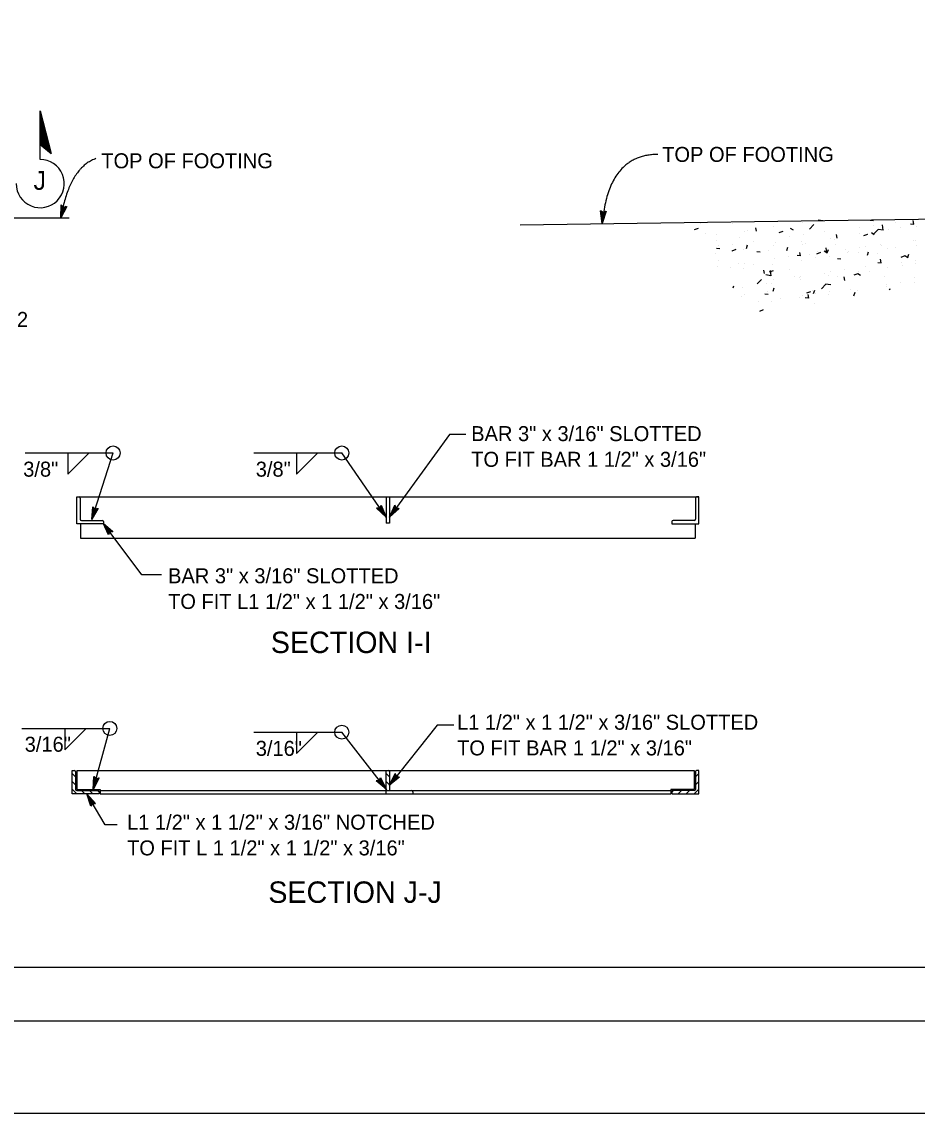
# Model space of a CAD drawing. Extents: x -893 to 867, y -474 to 712.
# Drawn here: x -252 to 166, y -474 to 36 of the extents above; entities that cross this region are included whole.
import ezdxf

# ---------------------------------------------------------------- set-up
doc = ezdxf.new("R2010")
doc.units = 0
for name, color, linetype in [('border_PLOTTING-ELEMENTS', 7, 'Continuous'), ('border_rw_22x34_Cut_Lines', 7, 'Continuous'), ('border_SHEET', 7, 'Continuous'), ('df_DETAIL', 7, 'Continuous'), ('df_DETAIL-anno', 7, 'Continuous'), ('pp_PRESENTATION', 7, 'Continuous'), ('str_Concrete-A', 7, 'Continuous')]:
    doc.layers.add(name, color=color, linetype=linetype)

msp = doc.modelspace()

# ---------------------------------------------------------------- linework, layer by layer
at = {"layer": 'border_PLOTTING-ELEMENTS'}
for points in [[(-893.45, -474.04), (866.55, -474.04), (866.55, 711.96), (-893.45, 711.96)], [(-863.45, 668.96), (836.55, 668.96), (836.55, -431.04), (-863.45, -431.04)]]:
    msp.add_lwpolyline(points, close=True, dxfattribs=at)
at = {"layer": 'border_rw_22x34_Cut_Lines'}
msp.add_lwpolyline([(-863.45, 668.96), (836.55, 668.96), (836.55, -431.04), (-863.45, -431.04)], close=True, dxfattribs=at)
at = {"layer": 'border_SHEET'}
msp.add_line((811.55, -406.04), (-813.45, -406.04), dxfattribs=at)
at = {"layer": 'df_DETAIL'}
for p, q in [((-19.44, -59.22), (338.14, -54.33)), ((-226.37, -186.33), (63.92, -186.33)), ((-226.37, -198.82), (-226.37, -186.33)), ((-226.37, -186.33), (-225.35, -186.33)), ((-224.81, -186.87), (-224.81, -196.72)), ((-82.04, -186.33), (-82.04, -198.57)), ((-80.4, -186.33), (-80.4, -198.57)), ((62.36, -186.87), (62.36, -196.72)), ((63.92, -186.33), (62.9, -186.33)), ((63.92, -198.82), (63.92, -186.33)), ((-224.27, -197.26), (-214.41, -197.26)), ((-213.87, -197.8), (-213.87, -198.82)), ((-80.4, -198.57), (-82.04, -198.57)), ((51.42, -197.8), (51.42, -198.82)), ((61.82, -197.26), (51.96, -197.26)), ((-213.87, -198.82), (-226.37, -198.82)), ((-224.73, -198.82), (-224.73, -205.5)), ((51.42, -198.82), (63.92, -198.82)), ((62.28, -198.82), (62.28, -205.5)), ((-224.73, -205.5), (62.28, -205.5)), ((-228.5, -324.97), (-228.5, -314.04)), ((-228.5, -314.04), (-227.47, -314.04)), ((-226.93, -316.96), (-228.5, -315.4)), ((-226.93, -314.58), (-226.93, -322.87)), ((-226.37, -314.04), (61.79, -314.04)), ((-226.37, -314.04), (-226.37, -322.9)), ((-82.04, -314.04), (-81.02, -314.04)), ((-82.04, -323.4), (-82.04, -314.04)), ((-80.48, -316.97), (-82.04, -315.4)), ((-80.48, -314.58), (-80.48, -322.87)), ((61.79, -314.04), (61.79, -322.9)), ((62.36, -314.58), (62.36, -322.87)), ((62.36, -316.96), (63.92, -315.4)), ((63.92, -314.04), (62.9, -314.04)), ((63.92, -324.97), (63.92, -314.04)), ((-226.93, -320.68), (-228.5, -319.11)), ((-80.48, -320.68), (-82.04, -319.12)), ((62.36, -320.68), (63.92, -319.11)), ((-226.35, -324.97), (-228.5, -322.83)), ((-216, -324.97), (-228.5, -324.97)), ((-226.39, -323.41), (-216.54, -323.41)), ((-226.37, -322.9), (-215.48, -322.9)), ((-224.29, -323.41), (-216.54, -323.41)), ((-222.64, -324.97), (-224.2, -323.41)), ((-218.93, -324.97), (-220.49, -323.41)), ((-216, -324.2), (-216.78, -323.41)), ((-216, -323.95), (-216, -324.97)), ((-215.48, -322.9), (-215.48, -324.97)), ((-215.48, -323.4), (50.91, -323.4)), ((-215.48, -324.97), (50.91, -324.97)), ((-81.48, -323.4), (-82.04, -322.83)), ((-82.04, -324.97), (-82.04, -323.4)), ((-82.04, -323.4), (-80.08, -323.4)), ((-69.55, -323.95), (-69.55, -324.98)), ((50.91, -322.9), (50.91, -324.97)), ((61.79, -322.9), (50.91, -322.9)), ((51.42, -324.2), (52.21, -323.41)), ((51.42, -323.95), (51.42, -324.97)), ((51.42, -324.97), (63.92, -324.97)), ((61.82, -323.41), (51.96, -323.41)), ((59.71, -323.41), (51.96, -323.41)), ((54.35, -324.97), (55.91, -323.41)), ((58.06, -324.97), (59.62, -323.41)), ((61.77, -324.97), (63.92, -322.83))]:
    msp.add_line(p, q, dxfattribs=at)
msp.add_lwpolyline([(-618.54, -56.02), (-230.03, -56.02)], dxfattribs=at)
for centre, start, end in [((-225.35, -186.87), 360, 90), ((62.9, -186.87), 90, 180), ((-224.26, -196.72), 180, 270), ((-214.41, -197.8), 360, 90), ((51.96, -197.8), 90, 180), ((61.82, -196.72), 270, 0), ((-227.48, -314.58), 360, 90), ((-81.02, -314.58), 360, 90), ((62.9, -314.58), 90, 180), ((-226.39, -322.87), 180, 270), ((-216.54, -323.95), 360, 90), ((-79.94, -322.87), 180, 255.4667), ((-70.09, -323.95), 360, 90), ((51.96, -323.95), 90, 180), ((61.82, -322.87), 270, 0)]:
    msp.add_arc(centre, 0.542, start, end, dxfattribs=at)
at = {"layer": 'df_DETAIL-anno'}
for p, q in [((-250.48, -165.8), (-209.48, -165.8)), ((-230.54, -165.8), (-230.54, -175.75)), ((-230.54, -175.75), (-220.58, -165.8)), ((-219.43, -196.93), (-209.48, -165.8)), ((-209.48, -165.8), (-209.48, -165.8)), ((-209.48, -165.8), (-209.48, -165.8)), ((-143.72, -165.8), (-102.71, -165.8)), ((-123.77, -165.8), (-123.77, -175.75)), ((-123.77, -175.75), (-113.82, -165.8)), ((-102.71, -165.8), (-102.71, -165.8)), ((-102.71, -165.8), (-102.71, -165.8)), ((-82.04, -195.7), (-102.71, -165.8)), ((-251.98, -294.39), (-210.98, -294.39)), ((-232.04, -304.34), (-222.08, -294.39)), ((-232.04, -294.39), (-232.04, -304.34)), ((-218.77, -322.9), (-210.98, -294.39)), ((-143.72, -296.14), (-102.71, -296.14)), ((-123.77, -296.14), (-123.77, -306.1)), ((-123.77, -306.1), (-113.82, -296.14)), ((-102.71, -296.14), (-102.71, -296.14)), ((-102.71, -296.14), (-102.71, -296.14)), ((-82.04, -322.8), (-102.71, -296.14))]:
    msp.add_line(p, q, dxfattribs=at)
for points in [[(-231.09, -50.66), (-233.91, -56.02), (-233.63, -49.97), (-233.34, -50.27), (-233.55, -54.69), (-231.48, -50.77), (-231.87, -50.88), (-233.19, -53.39), (-233.06, -50.56), (-232.78, -50.86), (-232.84, -52.08), (-232.26, -50.99), (-232.57, -51.08), (-233.63, -49.97), (-232.57, -51.08)], [(20.72, -52.92), (18.9, -58.69), (18.11, -52.7), (18.43, -52.94), (19.01, -57.33), (20.36, -53.1), (19.99, -53.28), (19.13, -55.98), (18.76, -53.17), (19.09, -53.41), (19.25, -54.63), (19.63, -53.46), (19.34, -53.59), (18.11, -52.7), (19.34, -53.59)], [(-216.37, -191.71), (-219.43, -196.93), (-218.88, -190.91), (-218.61, -191.22), (-219.01, -195.63), (-216.77, -191.8), (-217.16, -191.89), (-218.6, -194.34), (-218.34, -191.52), (-218.07, -191.83), (-218.18, -193.05), (-217.56, -191.99), (-217.87, -192.06), (-218.88, -190.91), (-217.87, -192.06)], [(-84.32, -190.09), (-82.04, -195.7), (-86.48, -191.58), (-86.07, -191.56), (-82.83, -194.57), (-84.49, -190.46), (-84.65, -190.83), (-83.59, -193.46), (-85.67, -191.53), (-85.26, -191.51), (-84.36, -192.34), (-84.82, -191.2), (-84.95, -191.49), (-86.48, -191.58), (-84.95, -191.49)], [(-75.87, -191.78), (-80.4, -195.78), (-77.99, -190.24), (-77.84, -190.61), (-79.6, -194.67), (-76.27, -191.74), (-76.68, -191.71), (-78.81, -193.58), (-77.68, -190.99), (-77.52, -191.36), (-78.01, -192.48), (-77.08, -191.67), (-77.4, -191.64), (-77.99, -190.24), (-77.4, -191.64)], [(-211.62, -204.08), (-214.12, -198.57), (-209.52, -202.5), (-209.93, -202.54), (-213.3, -199.66), (-211.47, -203.7), (-211.31, -203.33), (-212.49, -200.75), (-210.33, -202.58), (-210.74, -202.63), (-211.67, -201.83), (-211.16, -202.95), (-211.04, -202.66), (-209.52, -202.5), (-211.04, -202.66)], [(-75.7, -317.15), (-80.4, -320.95), (-77.76, -315.51), (-77.61, -315.9), (-79.55, -319.88), (-76.1, -317.1), (-76.5, -317.04), (-78.71, -318.83), (-77.47, -316.28), (-77.33, -316.66), (-77.86, -317.76), (-76.91, -316.99), (-77.22, -316.95), (-77.76, -315.51), (-77.22, -316.95)], [(-215.96, -317.52), (-218.79, -322.87), (-218.49, -316.83), (-218.21, -317.12), (-218.43, -321.55), (-216.35, -317.63), (-216.74, -317.74), (-218.07, -320.25), (-217.93, -317.42), (-217.65, -317.71), (-217.71, -318.94), (-217.13, -317.85), (-217.44, -317.93), (-218.49, -316.83), (-217.44, -317.93)], [(-84.62, -317.32), (-82.04, -322.8), (-86.7, -318.93), (-86.29, -318.89), (-82.89, -321.72), (-84.77, -317.7), (-84.92, -318.08), (-83.71, -320.65), (-85.89, -318.84), (-85.48, -318.79), (-84.54, -319.57), (-85.07, -318.46), (-85.18, -318.75), (-86.7, -318.93), (-85.18, -318.75)], [(-219.86, -330.75), (-221.73, -324.99), (-217.6, -329.41), (-218, -329.4), (-221.03, -326.17), (-219.66, -330.39), (-219.47, -330.03), (-220.35, -327.33), (-218.41, -329.4), (-218.82, -329.4), (-219.66, -328.51), (-219.28, -329.68), (-219.12, -329.4), (-217.6, -329.41), (-219.12, -329.4)]]:
    msp.add_lwpolyline(points, close=True, dxfattribs=at)
for points in [[(-44.77, -157.19), (-52.4, -157.19), (-80.4, -195.78)], [(-186.85, -222.66), (-195.96, -222.66), (-214.12, -198.57)], [(-50.46, -292.87), (-58.1, -292.87), (-80.4, -320.95)], [(-207.57, -339.46), (-213.16, -339.46), (-221.73, -324.99)]]:
    msp.add_lwpolyline(points, dxfattribs=at)
for centre in [(-209.48, -165.8), (-102.71, -165.8), (-210.98, -294.39), (-102.71, -296.14)]:
    msp.add_circle(centre, 3.28, dxfattribs=at)
for points in [[(-217.46, -28.38), (-229.71, -32.45), (-233.91, -56.02)], [(44.83, -26.42), (21.71, -26.42), (18.9, -58.69)]]:
    msp.add_open_spline(points, degree=2, dxfattribs=at)
at = {"layer": 'pp_PRESENTATION'}
for p, q in [((-243.45, -6.01), (-238.38, -25.9)), ((-243.45, -28.79), (-243.45, -6.01)), ((-243.45, -7.64), (-238.9, -25.47)), ((-243.45, -9.28), (-239.43, -25.05)), ((-243.45, -10.91), (-239.95, -24.62)), ((-243.45, -12.55), (-240.48, -24.2)), ((-243.45, -14.18), (-241, -23.77)), ((-243.45, -15.82), (-241.53, -23.34)), ((-243.45, -17.46), (-242.06, -22.92)), ((-243.45, -19.09), (-242.58, -22.49)), ((-243.45, -20.73), (-243.11, -22.07)), ((-243.45, -21.79), (-238.38, -25.9))]:
    msp.add_line(p, q, dxfattribs=at)
msp.add_arc((-243.45, -40.04), 11.25, 179.9995, 90, dxfattribs=at)
at = {"layer": 'str_Concrete-A'}
for p, q in [((63.69, -60.94), (61.86, -61.65)), ((63.34, -60.96), (63.35, -60.96)), ((64.88, -58.56), (64.88, -58.56)), ((79.91, -58.78), (79.92, -58.78)), ((86.48, -57.91), (86.48, -57.91)), ((90.85, -62.28), (90.55, -60.63)), ((98.96, -60.26), (98.96, -60.26)), ((108.13, -61.84), (106.82, -60.96)), ((112.43, -58.41), (112.43, -58.41)), ((117.71, -59.17), (115.67, -61.3)), ((122.04, -57.46), (119.7, -57.1)), ((139.16, -60.41), (139.16, -60.41)), ((143.91, -57.12), (145.48, -57.25)), ((145.73, -59.55), (145.73, -59.55)), ((150.04, -61.8), (149.75, -59.31)), ((150.04, -61.8), (149.75, -59.31)), ((155.66, -58.24), (155.66, -58.24)), ((158.1, -60.74), (158.1, -60.74)), ((162.73, -58.76), (164.3, -58.9)), ((164.3, -58.9), (163.99, -57.26)), ((165.72, -59.97), (165.72, -59.97)), ((66.86, -63.25), (66.86, -63.25)), ((72.08, -63.91), (72.08, -63.91)), ((83.19, -65.33), (83.19, -65.33)), ((85.33, -62.23), (85.34, -62.23)), ((86.67, -61.88), (86.67, -61.88)), ((103.22, -62.35), (101.38, -63.05)), ((106.08, -64.77), (106.09, -64.77)), ((112.65, -63.9), (112.65, -63.9)), ((122.59, -62.6), (122.59, -62.6)), ((125.37, -65.47), (125.37, -65.47)), ((127.49, -65.99), (127.49, -65.99)), ((128.48, -65.51), (128.18, -63.86)), ((138.99, -63.5), (138.99, -63.5)), ((142.74, -63.75), (140.91, -64.46)), ((142.79, -63.37), (142.8, -63.37)), ((145.84, -63.94), (144.53, -63.06)), ((145.69, -63.54), (147.74, -61.41)), ((150.04, -61.8), (147.71, -61.44)), ((152.47, -61.65), (152.47, -61.65)), ((73.83, -70.41), (72.26, -70.27)), ((72.39, -66.78), (72.39, -66.78)), ((73.01, -69.12), (73.01, -69.12)), ((81.17, -70.81), (79.33, -71.51)), ((79.58, -68.26), (79.58, -68.26)), ((85.01, -70.96), (85.02, -70.96)), ((86.57, -68.84), (86.04, -70.43)), ((89.51, -66.95), (89.52, -66.95)), ((96.69, -71.06), (96.69, -71.06)), ((98.64, -68.99), (98.64, -68.99)), ((99.64, -67.48), (99.64, -67.48)), ((99.64, -67.48), (99.64, -67.48)), ((105.44, -69.86), (104.91, -71.45)), ((105.17, -71), (105.17, -71)), ((105.17, -71), (105.17, -71)), ((112.11, -67.15), (112.11, -67.15)), ((112.19, -68.62), (112.19, -68.62)), ((112.19, -68.62), (112.19, -68.62)), ((113.65, -68.07), (113.65, -68.07)), ((123.78, -72.46), (123.49, -69.97)), ((124.3, -70.88), (123.77, -72.47)), ((127.66, -68.66), (127.66, -68.66)), ((132.25, -70.76), (132.26, -70.76)), ((138.82, -69.9), (138.82, -69.9)), ((141.66, -69.25), (141.67, -69.25)), ((148.76, -68.59), (148.76, -68.59)), ((149.08, -69.13), (149.08, -69.13)), ((152.15, -70.39), (152.15, -70.39)), ((155.67, -69.85), (155.67, -69.85)), ((164.38, -66.5), (164.39, -66.5)), ((165.33, -66.41), (165.33, -66.41)), ((165.4, -68.71), (165.4, -68.71)), ((71.76, -72.64), (71.76, -72.64)), ((73.31, -75.7), (73.32, -75.7)), ((79.1, -71.59), (79.1, -71.59)), ((92.65, -72.05), (91.08, -71.92)), ((99.18, -75.12), (99.18, -75.12)), ((105.75, -74.25), (105.75, -74.25)), ((111.47, -73.7), (109.9, -73.56)), ((111.48, -73.76), (111.18, -72.12)), ((111.79, -75.88), (111.8, -75.88)), ((115.69, -72.95), (115.69, -72.95)), ((118.47, -74.38), (118.48, -74.38)), ((118.47, -74.38), (118.48, -74.38)), ((120.7, -72.22), (118.86, -72.92)), ((119.18, -71.6), (119.18, -71.6)), ((123.79, -72.41), (122.49, -71.53)), ((125.05, -74.2), (125.05, -74.2)), ((130.29, -75.35), (128.73, -75.21)), ((133.19, -72.19), (133.19, -72.19)), ((133.78, -71.75), (133.78, -71.75)), ((138.67, -72.24), (138.68, -72.24)), ((142.64, -73.49), (143.17, -71.9)), ((147.19, -72.78), (147.2, -72.78)), ((149.12, -76.99), (148.81, -75.35)), ((149.12, -76.99), (148.81, -75.35)), ((158.38, -74.33), (160.22, -73.62)), ((160.2, -73.63), (161.5, -74.51)), ((161.2, -73.37), (161.2, -73.37)), ((161.5, -74.51), (162.04, -72.92)), ((161.5, -74.51), (162.04, -72.92)), ((165, -75.89), (165, -75.89)), ((72.68, -78.61), (72.68, -78.61)), ((78.85, -79.22), (78.85, -79.22)), ((82.61, -77.3), (82.61, -77.3)), ((84.7, -79.7), (84.7, -79.7)), ((85.38, -77.35), (85.39, -77.35)), ((89.65, -77.78), (89.65, -77.78)), ((94.19, -80.37), (94.49, -82.02)), ((98.65, -80.68), (96.81, -81.38)), ((97.23, -80.62), (97.52, -83.12)), ((98.32, -77.73), (98.32, -77.73)), ((106.1, -79.92), (106.1, -79.92)), ((125.35, -81.11), (125.35, -81.11)), ((131.92, -80.25), (131.92, -80.25)), ((138.35, -80.97), (138.36, -80.97)), ((141.86, -78.94), (141.86, -78.94)), ((143.8, -80.94), (143.8, -80.94)), ((147.55, -76.86), (149.12, -76.99)), ((151.83, -79.12), (151.83, -79.12)), ((158.43, -76.76), (158.43, -76.76)), ((159.1, -78.31), (159.1, -78.31)), ((165.08, -77.44), (165.09, -77.44)), ((93.19, -84.73), (91.14, -86.87)), ((92.28, -85.47), (92.28, -85.47)), ((97.51, -83.02), (95.18, -82.66)), ((97.51, -83.02), (95.18, -82.66)), ((95.4, -86.54), (95.41, -86.54)), ((98, -86.47), (98.01, -86.47)), ((98.85, -84.6), (98.85, -84.6)), ((108.78, -83.3), (108.78, -83.3)), ((110.91, -84.09), (110.91, -84.09)), ((111.47, -84.62), (111.48, -84.62)), ((111.63, -83.45), (111.63, -83.45)), ((122.43, -82), (122.43, -82)), ((122.43, -82), (122.43, -82)), ((124.73, -82.94), (124.73, -82.94)), ((128.49, -83.56), (128.5, -83.56)), ((128.49, -83.56), (128.5, -83.56)), ((132.12, -85.25), (131.82, -83.6)), ((138.17, -82.08), (136.34, -82.79)), ((136.44, -82.59), (136.44, -82.59)), ((139.45, -82.97), (138.15, -82.09)), ((150.45, -83.18), (150.45, -83.18)), ((158.09, -86.24), (158.09, -86.24)), ((164.45, -83.78), (164.46, -83.78)), ((164.76, -86.18), (164.77, -86.18)), ((79.77, -88.15), (79.77, -88.15)), ((80.19, -87.87), (79.88, -88.79)), ((84.38, -88.43), (84.38, -88.43)), ((85.3, -91.67), (85.3, -91.67)), ((96.29, -91.79), (94.72, -91.65)), ((96.11, -90.22), (96.11, -90.22)), ((99.05, -88.89), (98.52, -90.48)), ((116.13, -90.55), (114.29, -91.25)), ((117.19, -89.85), (117.19, -89.85)), ((117.92, -89.91), (117.39, -91.5)), ((118.45, -91.46), (118.45, -91.46)), ((123.21, -86.98), (121.17, -89.11)), ((125.52, -87.36), (123.18, -87)), ((125.52, -87.36), (123.18, -87)), ((124.41, -91.67), (124.41, -91.67)), ((125.02, -90.6), (125.02, -90.6)), ((134.95, -89.29), (134.95, -89.29)), ((136.78, -90.93), (136.25, -92.52)), ((138.04, -89.71), (138.04, -89.71)), ((151.51, -87.86), (151.51, -87.86)), ((151.52, -87.11), (151.52, -87.11)), ((152.86, -89.61), (153.23, -89.22)), ((152.86, -89.61), (153.23, -89.22)), ((153.27, -89.53), (153.23, -89.22)), ((153.27, -89.53), (153.23, -89.22)), ((84.1, -92.83), (84.1, -92.83)), ((91.94, -94.95), (91.94, -94.95)), ((97.68, -95.2), (97.69, -95.2)), ((101.88, -93.65), (101.88, -93.65)), ((111.16, -93.35), (111.16, -93.35)), ((112.55, -92.37), (112.55, -92.37)), ((115.11, -93.44), (113.55, -93.3)), ((114.82, -91.85), (115.13, -93.5)), ((118.08, -95.89), (118.09, -95.89)), ((94.08, -99.01), (92.24, -99.72))]:
    msp.add_line(p, q, dxfattribs=at)

# ---------------------------------------------------------------- texts
at = {"layer": 'df_DETAIL-anno'}
for s, height, p in [('TOP OF FOOTING', 7, (46.87, -29.89)), ('TOP OF FOOTING', 7, (-214.95, -32.88)), ('SEE NOTE 2', 7, (-304.26, -106.95)), ('BAR 3" x 3/16" SLOTTED', 7, (-42.28, -160.26)), ('TO FIT BAR 1 1/2" x 3/16"', 7, (-42.28, -172.26)), ('3/8"', 7, (-251.4, -176.86)), ('3/8"', 7, (-142.85, -176.86)), ('BAR 3" x 3/16" SLOTTED', 7, (-183.78, -226.63)), ('TO FIT L1 1/2" x 1 1/2" x 3/16"', 7, (-183.78, -238.63)), ('SECTION I-I', 10, (-135.82, -259.21)), ('L1 1/2" x 1 1/2" x 3/16" SLOTTED', 7, (-48.87, -295)), ('3/16"', 7, (-250.72, -305.29)), ('3/16"', 7, (-142.85, -307.21)), ('TO FIT BAR 1 1/2" x 3/16"', 7, (-48.87, -307)), ('L1 1/2" x 1 1/2" x 3/16" NOTCHED', 7, (-202.93, -341.68)), ('TO FIT L 1 1/2" x 1 1/2" x 3/16"', 7, (-202.93, -353.68)), ('SECTION J-J', 10, (-136.98, -375.85))]:
    msp.add_text(s, height=height, dxfattribs=at).set_placement(p)
at = {"layer": 'pp_PRESENTATION'}
msp.add_text('J', height=8.75, dxfattribs=at).set_placement((-246.61, -42.94))

doc.saveas('drawing.dxf')
